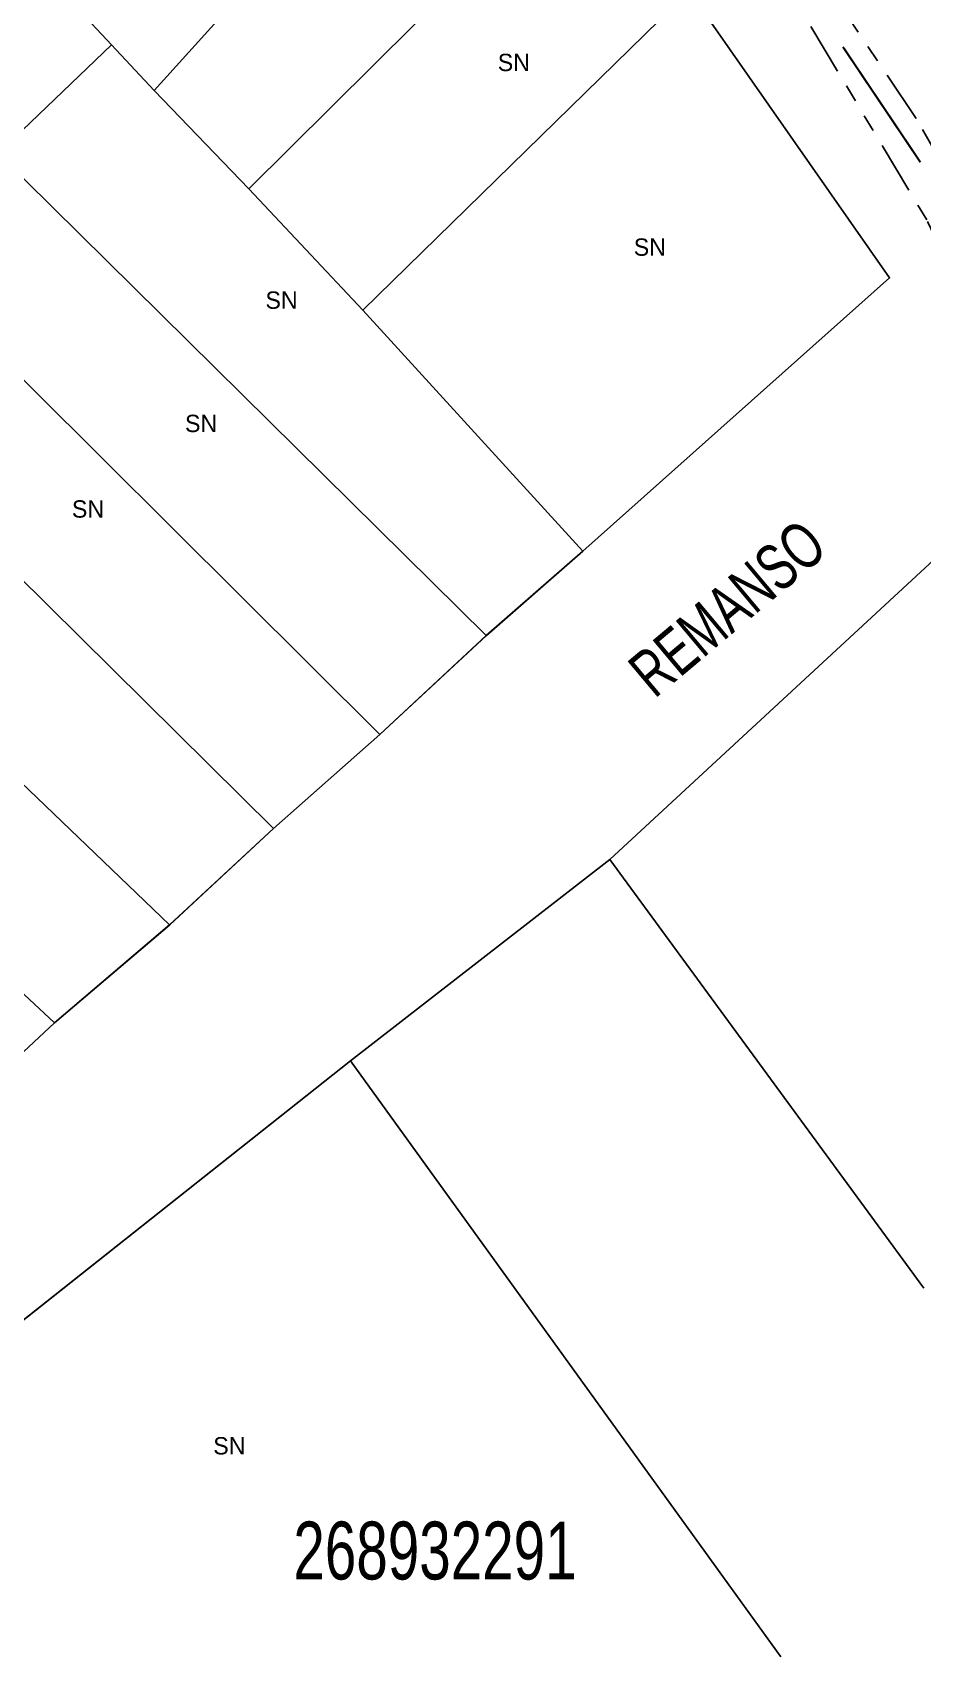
# Model space of a CAD drawing. Extents: x 207981 to 210201, y 4876477 to 4878908.
# Drawn here: x 209088.5 to 209165.4, y 4877548.3 to 4877688.4 of the extents above; entities that cross this region are included whole.
import ezdxf
from ezdxf.enums import TextEntityAlignment as Align

# ---------------------------------------------------------------- set-up
doc = ezdxf.new("R2010")
doc.units = 0
doc.header["$LTSCALE"] = 1.5
doc.header["$MEASUREMENT"] = 0
doc.linetypes.add('TRACO_25', pattern=[8, 3, -1, 1, -1, 1, -1])
for name, color, linetype in [('CD_MALHA_LOTES', 7, 'CONTINUOUS'), ('CD_TXT_QUADRA', 255, 'CONTINUOUS'), ('RU-QUADRA', 210, 'CONTINUOUS'), ('SV-EIXO-RUA-N-PAV', 6, 'CONTINUOUS'), ('SV-RUA-NAO-PAV', 7, 'CONTINUOUS'), ('SV-TXT-RUA-N-PAV', 7, 'CONTINUOUS'), ('Th_NmrPort', 1, 'CONTINUOUS')]:
    doc.layers.add(name, color=color, linetype=linetype)
doc.styles.add('ARIAL', font='ARIAL.SHX')

msp = doc.modelspace()

# ---------------------------------------------------------------- linework, layer by layer
at = {"layer": 'CD_MALHA_LOTES', "linetype": 'Continuous', "flags": 128}
for points in [[(209099.01, 4877683.38), (209126.47, 4877713.78)], [(209107.18, 4877674.88), (209135.82, 4877703.31)], [(209095.32, 4877687.33), (209089.34, 4877693.75)], [(209117.02, 4877664.41), (209145.23, 4877691.98)], [(209145.23, 4877691.98), (209162.54, 4877667.19)], [(209085.49, 4877677.93), (209095.32, 4877687.33)], [(209099.01, 4877683.38), (209095.32, 4877687.33)], [(209107.18, 4877674.88), (209099.01, 4877683.38)], [(209085.49, 4877677.93), (209127.7, 4877636.3)], [(209117.02, 4877664.41), (209107.18, 4877674.88)], [(209118.51, 4877627.75), (209076.51, 4877669.49)], [(209162.54, 4877667.19), (209136.04, 4877643.57)], [(209136.04, 4877643.57), (209117.02, 4877664.41)], [(209109.32, 4877619.63), (209067.53, 4877660.94)], [(209100.34, 4877611.3), (209058.13, 4877651.75)], [(209138.36, 4877616.94), (209170.97, 4877647.11)], [(209136.04, 4877643.57), (209127.7, 4877636.3)], [(209090.4, 4877602.85), (209048.51, 4877641.91)], [(209127.7, 4877636.3), (209118.51, 4877627.75)], [(209118.51, 4877627.75), (209109.32, 4877619.63)], [(209109.32, 4877619.63), (209100.34, 4877611.3)], [(209115.96, 4877599.57), (209138.36, 4877616.94)], [(209165.49, 4877579.91), (209138.36, 4877616.94)], [(209100.34, 4877611.3), (209090.4, 4877602.85)], [(209090.4, 4877602.85), (209081, 4877594.09)], [(209037.19, 4877537.17), (209115.96, 4877599.57)], [(209153.14, 4877548.07), (209115.96, 4877599.57)]]:
    msp.add_lwpolyline(points, dxfattribs=at)
at = {"layer": 'RU-QUADRA', "linetype": 'Continuous', "flags": 128}
for points in [[(209081.000213, 4877594.090116), (209090.404808, 4877602.853488), (209100.343754, 4877611.296249), (209109.320868, 4877619.63214), (209118.511721, 4877627.75429), (209127.702575, 4877636.303921), (209136.038466, 4877643.571108), (209162.542324, 4877667.189465), (209145.22932, 4877691.983396)], [(209275.14504, 4877512.211434), (209220.34, 4877583.87), (209208.46, 4877599.57), (209202.06, 4877607.49), (209170.971309, 4877647.108685), (209138.363315, 4877616.938672), (209115.964365, 4877599.568058), (209037.187109, 4877537.170986)]]:
    msp.add_lwpolyline(points, dxfattribs=at)
at = {"layer": 'SV-EIXO-RUA-N-PAV', "const_width": 0.18}
for points in [[(209158.513619, 4877687.138855), (209164.647211, 4877678.007642)], [(209164.647211, 4877678.007642), (209165.175595, 4877677.221026)], [(209165.175595, 4877677.221026), (209165.19986, 4877677.174588)]]:
    msp.add_lwpolyline(points, dxfattribs=at)
at = {"layer": 'SV-RUA-NAO-PAV', "linetype": 'TRACO_25'}
for points in [[(208921.375043, 4877907.488089, 4.011136), (208985.847464, 4877850.144829, 5.185545), (209023.856104, 4877814.767998, 5.610332), (209041.33236, 4877799.087997, 5.785244), (209057.001385, 4877784.211225, 5.83966), (209108.353467, 4877738.10866, 5.789757), (209135.2841, 4877713.515107, 5.939467), (209144.577248, 4877702.73784, 6.064226), (209155.730616, 4877688.918036, 6.737922), (209165.82614, 4877672.070304, 7.611233), (209172.470142, 4877657.897039, 8.060364), (209180.117971, 4877645.156256, 8.73406), (209206.039233, 4877611.903746, 10.380875), (209240.903252, 4877567.969414, 11.877978), (209274.89281, 4877525.126324, 13.200419)], [(209274.895643, 4877625.715071, 11.129426), (209265.390933, 4877615.984241, 11.129426), (209238.18571, 4877590.861768, 11.129426), (209235.786564, 4877587.418951, 11.129426), (209235.057998, 4877585.915037, 11.129426), (209220.14739, 4877602.903991, 10.780102), (209192.822938, 4877636.662854, 9.133288), (209173.590297, 4877665.7101, 7.71104), (209164.83745, 4877680.954327, 6.98744), (209146.958529, 4877707.550968, 5.864612), (209131.821231, 4877724.711616, 5.789757), (209109.265122, 4877744.698189, 5.764805), (209065.709927, 4877783.842897, 5.789757), (209041.328719, 4877806.084081, 5.290722), (208993.913123, 4877849.291517, 5.360457), (208931.976245, 4877907.487811, 4.26101)]]:
    msp.add_polyline3d(points, dxfattribs=at)

# ---------------------------------------------------------------- texts
at = {"layer": 'CD_TXT_QUADRA', "style": 'ARIAL', "width": 0.7}
msp.add_text('268932291', height=5, dxfattribs=at).set_placement((209111.03, 4877554.76))
at = {"layer": 'SV-TXT-RUA-N-PAV', "style": 'ARIAL', "width": 0.7}
msp.add_text('REMANSO', height=4, rotation=40, dxfattribs=at).set_placement((209142.233551, 4877630.795123))
at = {"layer": 'Th_NmrPort', "color": 1}
for p in [(209128.687897, 4877685.799268), (209140.437897, 4877669.849268), (209108.617626, 4877665.268382), (209101.667626, 4877654.618382), (209091.897626, 4877647.228382), (209104.109083, 4877566.309023)]:
    msp.add_text('SN', height=1.5, dxfattribs=at).set_placement(p, align=Align.MIDDLE_LEFT)

doc.saveas('drawing.dxf')
